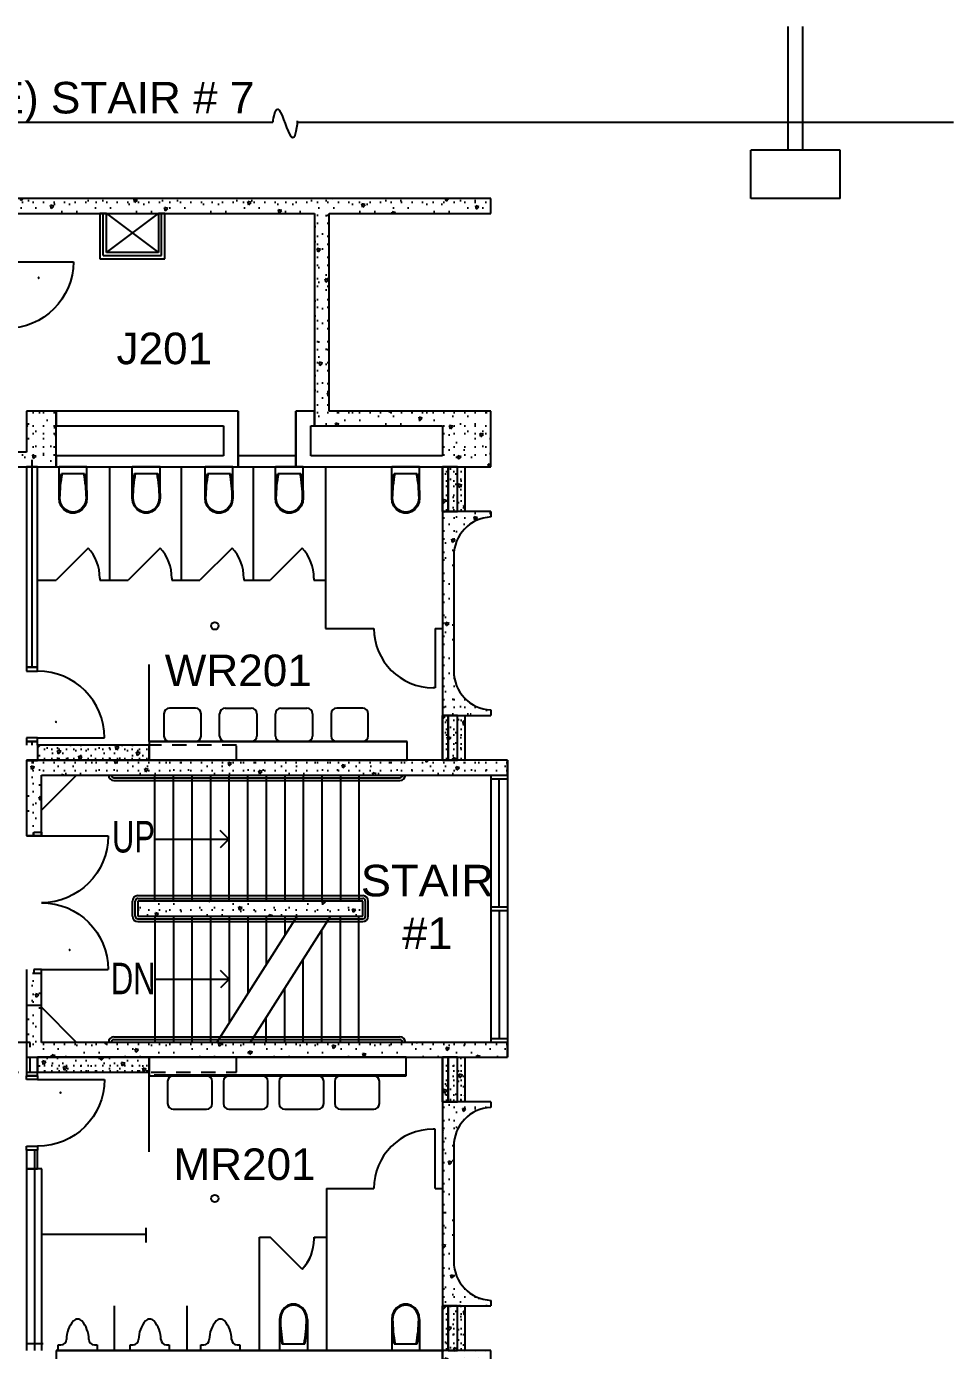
# Model space of a CAD drawing. Header units: inches. Extents: x -627 to 1777, y -408 to 1369.
# Drawn here: x 1278 to 1777, y 655 to 1369 of the extents above; entities that cross this region are included whole.
import ezdxf
from ezdxf.enums import TextEntityAlignment as Align

# ---------------------------------------------------------------- set-up
doc = ezdxf.new("R2010")
doc.units = ezdxf.units.IN
doc.header["$MEASUREMENT"] = 0
doc.linetypes.add('DASHED 2', pattern=[13.44, 7.68, -5.76])
doc.linetypes.add('HIDDEN', pattern=[5.76, 2.88, -2.88])
for name, color, linetype in [('A-DOOR', 4, 'Continuous'), ('A-DOOR-RPLC', 7, 'Continuous'), ('A-FILL-PATT', 1, 'Continuous'), ('A-FLOR-HRAL', 4, 'Continuous'), ('A-FLOR-STRS', 4, 'Continuous'), ('A-FLOR-TPTN-NEW', 7, 'Continuous'), ('A-PFLR-NOTE', 3, 'Continuous'), ('A-ROOF-OTLN', 6, 'Continuous'), ('A-WALL', 5, 'Continuous'), ('ArchiCAD', 7, 'Continuous'), ('P-PFIXT-NEW', 7, 'Continuous'), ('P-SANR-EQPM', 5, 'Continuous'), ('Window-Door Markers', 7, 'Continuous')]:
    doc.layers.add(name, color=color, linetype=linetype)
doc.layers.get('Window-Door Markers').off()
doc.styles.add('Arial', font='arial.ttf')
doc.styles.add('GENERATED_STYLE_10', font='swissc.ttf', dxfattribs={"width": 1.25})
doc.styles.add('GENERATED_STYLE_11', font='arial.ttf', dxfattribs={"width": 0.7})
doc.styles.add('GENERATED_STYLE_9', font='cour.ttf')
doc.linetypes.add('1 HR RATED', pattern='A,0,[2,BI-21.Shx,S=0.091429,R=0,X=0,Y=0],-14.4,0', length=14.4)
doc.linetypes.add('2 HR RATED', pattern='A,0,[1,BI-21.Shx,S=0.091429,R=0,X=0,Y=0],-14.4,0', length=14.4)
pattern_1 = [(45, (0, 0), (-14.4655, 14.4655), [1.9685, -9.84252]), (45, (-3.057, 11.409), (-14.4655, 14.4655), [1.9685, -9.84252]), (105, (0, 0), (19.76023, 5.29474), [1.9685, -9.84252]), (105, (8.352, 8.352), (19.76023, 5.29474), [1.9685, -9.84252]), (165, (1.392, 1.392), (5.29474, 19.76023), [1.9685, -9.84252]), (165, (9.744, 9.744), (5.29474, 19.76023), [1.9685, -9.84252]), (45, (-1.392, 1.392), (-2.783885, 2.783885), [0, -3.937008, 0, -5.905512]), (90, (-3e-16, 2.784), (-3.937008, 0), [0, -2.952756, 0, -4.92126])]
pattern_2 = [(45, (0, 0), (-20.8303, 20.8303), [1.84252, -15.16535]), (45, (-4.402, 16.428), (-20.8303, 20.8303), [1.84252, -15.16535]), (105, (0, 0), (28.45473, 7.6244), [1.84252, -15.16535]), (105, (12.026, 12.026), (28.45473, 7.6244), [1.84252, -15.16535]), (165, (1.303, 1.303), (7.6244, 28.45473), [1.84252, -15.16535]), (165, (13.33, 13.33), (7.6244, 28.45473), [1.84252, -15.16535]), (45, (-2.0044, 2.0044), (-4.008794, 4.008794), [0, -5.669291, 0, -8.503937]), (90, (-3e-16, 4.009), (-5.669291, 0), [0, -4.251969, 0, -7.086614])]

# ---------------------------------------------------------------- blocks, each defined once
blk = doc.blocks.new('D1 Metal_237')
at = {"color": 0, "linetype": 'ByBlock'}
for p, q in [((18, 0), (18, 36)), ((-18, 0), (-20, 0)), ((-20, 0), (-20, -5.25)), ((-18, -5.25), (-18, 0)), ((20, 0), (18, 0)), ((18, 0), (18, -5.25)), ((20, -5.25), (20, 0)), ((-20, -5.25), (-18, -5.25)), ((18, -5.25), (20, -5.25))]:
    blk.add_line(p, q, dxfattribs=at)
blk.add_arc((18, 0), 36, 90, 180, dxfattribs=at)
blk = doc.blocks.new('Door Marker_NCS_405')
at = {"layer": 'ArchiCAD', "color": 0, "linetype": 'Continuous'}
for start, end in [(0, 180), (180, 0)]:
    blk.add_arc((9.27, -22.55), 0.189, start, end, dxfattribs=at)
at = {"layer": 'ArchiCAD', "color": 0, "style": 'GENERATED_STYLE_9'}
blk.add_attdef('', text='', height=0.18, dxfattribs=at).set_placement((0, 0), align=Align.TOP_LEFT)
blk = doc.blocks.new('WC 1 Symb_1073')
at = {"layer": 'P-PFIXT-NEW', "color": 0, "linetype": 'ByBlock'}
for p, q in [((0, 0), (0, 15)), ((16.8, 15), (0, 15)), ((3.67, 13.71), (3.67, 1.29)), ((16.8, 0), (0, 0))]:
    blk.add_line(p, q, dxfattribs=at)
for points in [[(16.8, 15), (15.15, 14.96), (13.49, 14.89), (11.85, 14.78), (10.2, 14.64), (8.56, 14.46), (6.92, 14.24), (5.29, 13.99), (3.67, 13.71)], [(16.81, 14.51), (15.15, 14.47), (13.5, 14.4), (11.85, 14.29), (10.2, 14.15), (8.56, 13.96), (6.92, 13.75), (5.29, 13.5), (3.67, 13.21)], [(16.68, 0.49), (19.07, 0.8), (21.23, 1.78), (22.95, 3.32), (24.07, 5.27), (24.47, 7.45), (24.11, 9.63), (23.02, 11.6), (21.32, 13.16), (19.18, 14.17), (16.8, 14.51)], [(16.8, 0), (19.11, 0.3), (21.23, 1.19), (23, 2.59), (24.26, 4.38), (24.92, 6.43), (24.92, 8.57), (24.26, 10.62), (23, 12.41), (21.23, 13.81), (19.11, 14.7), (16.8, 15)], [(3.67, 1.79), (5.29, 1.5), (6.92, 1.25), (8.56, 1.04), (10.2, 0.85), (11.85, 0.71), (13.5, 0.6), (15.15, 0.53), (16.81, 0.49)], [(3.67, 1.29), (5.29, 1.01), (6.92, 0.76), (8.56, 0.54), (10.2, 0.36), (11.85, 0.22), (13.49, 0.11), (15.15, 0.04), (16.8, 0)]]:
    blk.add_lwpolyline(points, dxfattribs=at)
blk = doc.blocks.new('WC 1 Symb_1080')
at = {"layer": 'P-PFIXT-NEW', "color": 0, "linetype": 'ByBlock'}
for p, q in [((0, 0), (0, 15)), ((16.8, 15), (0, 15)), ((3.67, 13.71), (3.67, 1.29)), ((16.8, 0), (0, 0))]:
    blk.add_line(p, q, dxfattribs=at)
for points in [[(16.8, 15), (15.15, 14.96), (13.49, 14.89), (11.85, 14.78), (10.2, 14.64), (8.56, 14.46), (6.92, 14.24), (5.29, 13.99), (3.67, 13.71)], [(16.81, 14.51), (15.15, 14.47), (13.5, 14.4), (11.85, 14.29), (10.2, 14.15), (8.56, 13.96), (6.92, 13.75), (5.29, 13.5), (3.67, 13.21)], [(16.68, 0.49), (19.07, 0.8), (21.23, 1.78), (22.95, 3.32), (24.07, 5.27), (24.47, 7.45), (24.11, 9.63), (23.02, 11.6), (21.32, 13.16), (19.18, 14.17), (16.8, 14.51)], [(16.8, 0), (19.11, 0.3), (21.23, 1.19), (23, 2.59), (24.26, 4.38), (24.92, 6.43), (24.92, 8.57), (24.26, 10.62), (23, 12.41), (21.23, 13.81), (19.11, 14.7), (16.8, 15)], [(3.67, 1.79), (5.29, 1.5), (6.92, 1.25), (8.56, 1.04), (10.2, 0.85), (11.85, 0.71), (13.5, 0.6), (15.15, 0.53), (16.81, 0.49)], [(3.67, 1.29), (5.29, 1.01), (6.92, 0.76), (8.56, 0.54), (10.2, 0.36), (11.85, 0.22), (13.49, 0.11), (15.15, 0.04), (16.8, 0)]]:
    blk.add_lwpolyline(points, dxfattribs=at)
blk = doc.blocks.new('D2 Metal_285')
at = {"color": 0, "linetype": 'ByBlock'}
for p, q in [((-36, 0), (-36, 36)), ((36, 0), (36, 36)), ((-38, 0), (-36, 0)), ((-38, -4), (-38, 0)), ((-36, 0), (-36, -4)), ((38, 0), (36, 0)), ((36, 0), (36, -4)), ((38, -4), (38, 0)), ((-36, -4), (-38, -4)), ((36, -4), (38, -4))]:
    blk.add_line(p, q, dxfattribs=at)
for centre, start, end in [((-36, 0), 0, 90), ((36, 0), 90, 180)]:
    blk.add_arc(centre, 36, start, end, dxfattribs=at)
blk = doc.blocks.new('Door Marker_NCS_310')
at = {"layer": 'ArchiCAD', "color": 0, "linetype": 'Continuous'}
for start, end in [(0, 180), (180, 0)]:
    blk.add_arc((-25.42, -23.21), 0.189, start, end, dxfattribs=at)
at = {"layer": 'ArchiCAD', "color": 0, "style": 'GENERATED_STYLE_9'}
blk.add_attdef('', text='', height=0.18, dxfattribs=at).set_placement((0, 0), align=Align.TOP_LEFT)
blk = doc.blocks.new('D1 Metal_386')
at = {"color": 0, "linetype": 'ByBlock'}
for p, q in [((18, 0), (18, 36)), ((-18, 0), (-20, 0)), ((-20, 0), (-20, -6)), ((-18, -6), (-18, 0)), ((20, 0), (18, 0)), ((18, 0), (18, -6)), ((20, -6), (20, 0)), ((-20, -6), (-18, -6)), ((18, -6), (20, -6))]:
    blk.add_line(p, q, dxfattribs=at)
blk.add_arc((18, 0), 36, 90, 180, dxfattribs=at)
blk = doc.blocks.new('Door Marker_NCS_1140')
at = {"layer": 'ArchiCAD', "color": 0, "linetype": 'Continuous'}
for start, end in [(0, 180), (180, 0)]:
    blk.add_arc((-9.45, -15.86), 0.189, start, end, dxfattribs=at)
at = {"layer": 'ArchiCAD', "color": 0, "style": 'GENERATED_STYLE_9'}
blk.add_attdef('', text='', height=0.18, dxfattribs=at).set_placement((0, 0), align=Align.TOP_LEFT)
blk = doc.blocks.new('D1 Metal_387')
at = {"color": 0, "linetype": 'ByBlock'}
for p, q in [((18, 0), (18, 36)), ((-18, 0), (-20, 0)), ((-20, 0), (-20, -6)), ((-18, -6), (-18, 0)), ((20, 0), (18, 0)), ((18, 0), (18, -6)), ((20, -6), (20, 0)), ((-20, -6), (-18, -6)), ((18, -6), (20, -6))]:
    blk.add_line(p, q, dxfattribs=at)
blk.add_arc((18, 0), 36, 90, 180, dxfattribs=at)
blk = doc.blocks.new('Door Marker_NCS_1141')
at = {"layer": 'ArchiCAD', "color": 0, "linetype": 'Continuous'}
for start, end in [(0, 180), (180, 0)]:
    blk.add_arc((-10.89, 12.34), 0.189, start, end, dxfattribs=at)
at = {"layer": 'ArchiCAD', "color": 0, "style": 'GENERATED_STYLE_9'}
blk.add_attdef('', text='', height=0.18, dxfattribs=at).set_placement((0, 0), align=Align.TOP_LEFT)

msp = doc.modelspace()

# ---------------------------------------------------------------- hatches: boundary and pattern name
at = {"layer": 'A-FILL-PATT'}
h = msp.add_hatch(dxfattribs=at)
h.set_pattern_fill('LIGHTWEIGHT_CONCRETE', color=256, style=0, pattern_type=2)
h.set_pattern_definition(pattern_2)
h.paths.add_polyline_path([(1225.75, 1275.84), (1225.75, 1267.84), (1527.75, 1267.84), (1527.75, 1275.84)], flags=0)
h = msp.add_hatch(dxfattribs=at)
h.set_pattern_fill('LIGHTWEIGHT_CONCRETE', color=256, style=0, pattern_type=2)
h.set_pattern_definition(pattern_2)
h.paths.add_polyline_path([(1432.75, 1267.84), (1432.75, 1153.34), (1440.75, 1161.34), (1440.75, 1267.84)], flags=0)
h = msp.add_hatch(dxfattribs=at)
h.set_pattern_fill('LIGHTWEIGHT_CONCRETE', color=256, style=0, pattern_type=2)
h.set_pattern_definition(pattern_2)
h.paths.add_polyline_path([(1293.75, 1131.28), (1293.75, 1161.34), (1277.75, 1161.34), (1277.75, 1139.28)], flags=0)
h = msp.add_hatch(dxfattribs=at)
h.set_pattern_fill('LIGHTWEIGHT_CONCRETE', color=256, style=0, pattern_type=2)
h.set_pattern_definition(pattern_2)
h.paths.add_polyline_path([(1432.75, 1153.34), (1501.75, 1153.34), (1527.75, 1161.34), (1440.75, 1161.34)], flags=0)
h = msp.add_hatch(dxfattribs=at)
h.set_pattern_fill('LIGHTWEIGHT_CONCRETE', color=256, style=0, pattern_type=2)
h.set_pattern_definition(pattern_2)
h.paths.add_polyline_path([(1501.75, 1153.34), (1501.75, 1137.34), (1527.75, 1131.34), (1527.75, 1161.34)], flags=0)
h = msp.add_hatch(dxfattribs=at)
h.set_pattern_fill('LIGHTWEIGHT_CONCRETE', color=256, style=0, pattern_type=2)
h.set_pattern_definition(pattern_2)
h.paths.add_polyline_path([(1261.74, 1131.28), (1293.75, 1131.28), (1277.75, 1139.28), (1261.74, 1139.28)], flags=0)
h = msp.add_hatch(dxfattribs=at)
h.set_pattern_fill('STRUCTURAL_CONCRETE', color=256, style=0, pattern_type=2)
h.set_pattern_definition(pattern_1)
h.paths.add_polyline_path([(1513.75, 1131.34), (1513.75, 1107.34), (1501.75, 1107.34), (1501.75, 1131.34)], flags=0)
h = msp.add_hatch(dxfattribs=at)
h.set_pattern_fill('LIGHTWEIGHT_CONCRETE', color=256, style=0, pattern_type=2)
h.set_pattern_definition(pattern_2)
h.paths.add_polyline_path([(1507.75, 1083.34), (1507.75, 1021.34, 0.400329), (1527.75, 1000.37), (1527.75, 998.05), (1501.75, 998.05), (1501.75, 1107.34), (1527.75, 1107.34), (1527.75, 1104.32, 0.400329)], flags=0)
h = msp.add_hatch(dxfattribs=at)
h.set_pattern_fill('STRUCTURAL_CONCRETE', color=256, style=0, pattern_type=2)
h.set_pattern_definition(pattern_1)
h.paths.add_polyline_path([(1513.75, 997.34), (1513.75, 973.34), (1501.75, 973.34), (1501.75, 997.34)], flags=0)
h = msp.add_hatch(dxfattribs=at)
h.set_pattern_fill('STRUCTURAL_CONCRETE', color=256, style=0, pattern_type=2)
h.set_pattern_definition(pattern_1)
h.paths.add_polyline_path([(1283.75, 973.34), (1343.75, 973.34), (1343.75, 981.34), (1283.75, 981.34)], flags=0)
h = msp.add_hatch(dxfattribs=at)
h.set_pattern_fill('LIGHTWEIGHT_CONCRETE', color=256, style=0, pattern_type=2)
h.set_pattern_definition(pattern_2)
h.paths.add_polyline_path([(1285.75, 932.54), (1285.75, 973.34), (1277.75, 973.34), (1277.75, 932.54)], flags=0)
h = msp.add_hatch(dxfattribs=at)
h.set_pattern_fill('LIGHTWEIGHT_CONCRETE', color=256, style=0, pattern_type=2)
h.set_pattern_definition(pattern_2)
h.paths.add_polyline_path([(1285.75, 965.34), (1536.75, 965.34), (1536.75, 973.34), (1285.75, 973.34)], flags=0)
h = msp.add_hatch(dxfattribs=at)
h.set_pattern_fill('LIGHTWEIGHT_CONCRETE', color=256, style=0, pattern_type=2)
h.set_pattern_definition(pattern_2)
h.paths.add_polyline_path([(1337.75, 889.34), (1458.75, 889.34), (1458.75, 897.34), (1337.75, 897.34)], flags=0)
h = msp.add_hatch(dxfattribs=at)
h.set_pattern_fill('LIGHTWEIGHT_CONCRETE', color=256, style=0, pattern_type=2)
h.set_pattern_definition(pattern_2)
h.paths.add_polyline_path([(1277.75, 860.54), (1277.75, 813.34), (1285.75, 821.34), (1285.75, 860.54)], flags=0)
h = msp.add_hatch(dxfattribs=at)
h.set_pattern_fill('LIGHTWEIGHT_CONCRETE', color=256, style=0, pattern_type=2)
h.set_pattern_definition(pattern_2)
h.paths.add_polyline_path([(1277.75, 813.34), (1536.75, 813.34), (1536.75, 821.34), (1285.75, 821.34)], flags=0)
h = msp.add_hatch(dxfattribs=at)
h.set_pattern_fill('STRUCTURAL_CONCRETE', color=256, style=0, pattern_type=2)
h.set_pattern_definition(pattern_1)
h.paths.add_polyline_path([(1283.75, 805.34), (1343.75, 805.34), (1343.75, 813.34), (1283.75, 813.34)], flags=0)
h = msp.add_hatch(dxfattribs=at)
h.set_pattern_fill('STRUCTURAL_CONCRETE', color=256, style=0, pattern_type=2)
h.set_pattern_definition(pattern_1)
h.paths.add_polyline_path([(1513.75, 813.34), (1513.75, 789.34), (1501.75, 789.34), (1501.75, 813.34)], flags=0)
h = msp.add_hatch(dxfattribs=at)
h.set_pattern_fill('LIGHTWEIGHT_CONCRETE', color=256, style=0, pattern_type=2)
h.set_pattern_definition(pattern_2)
h.paths.add_polyline_path([(1507.75, 765.34), (1507.75, 703.34, 0.400329), (1527.75, 682.37), (1527.75, 679.34), (1501.75, 679.34), (1501.75, 789.34), (1527.75, 789.34), (1527.75, 786.32, 0.400329)], flags=0)
h = msp.add_hatch(dxfattribs=at)
h.set_pattern_fill('STRUCTURAL_CONCRETE', color=256, style=0, pattern_type=2)
h.set_pattern_definition(pattern_1)
h.paths.add_polyline_path([(1513.75, 679.34), (1513.75, 655.34), (1501.75, 655.34), (1501.75, 679.34)], flags=0)
h = msp.add_hatch(dxfattribs=at)
h.set_pattern_fill('LIGHTWEIGHT_CONCRETE', color=256, style=0, pattern_type=2)
h.set_pattern_definition(pattern_2)
h.paths.add_polyline_path([(1501.75, 655.34), (1501.75, 633.34), (1527.75, 625.34), (1527.75, 655.34)], flags=0)

# ---------------------------------------------------------------- linework, layer by layer
at = {"linetype": 'Continuous'}
for p, q in [((1687.75, 1301.84), (1687.75, 1368.52)), ((1695.75, 1301.84), (1695.75, 1368.52)), ((1020.96, 1317.05), (1410.45, 1317.05)), ((1423.73, 1317.05), (1776.84, 1317.05)), ((1715.75, 1301.84), (1667.75, 1301.84)), ((1667.75, 1275.84), (1667.75, 1301.84)), ((1715.75, 1275.84), (1715.75, 1301.84)), ((1715.75, 1275.84), (1667.75, 1275.84))]:
    msp.add_line(p, q, dxfattribs=at)
msp.add_open_spline([(1410.45, 1317.05), (1410.45, 1317.05), (1410.66, 1318.77), (1411.03, 1320.47), (1414.33, 1335.54), (1419.62, 1297.08), (1422.96, 1312.19), (1423.55, 1314.88), (1423.73, 1317.63), (1423.73, 1317.63)], degree=3, knots=[0, 0, 0, 0, 1, 1, 1, 2, 2, 2, 3, 3, 3, 3], dxfattribs=at)
at = {"layer": 'A-DOOR-RPLC', "linetype": 'Continuous'}
msp.add_line((1283.75, 803.34), (1277.75, 803.34), dxfattribs=at)
at = {"layer": 'A-FILL-PATT', "linetype": '2 HR RATED'}
for p, q in [((1319, 1245.09), (1319, 1267.84)), ((1350.5, 1245.09), (1350.5, 1267.84)), ((1319, 1245.09), (1350.5, 1245.09))]:
    msp.add_line(p, q, dxfattribs=at)
at = {"layer": 'A-FILL-PATT', "linetype": '1 HR RATED'}
for p, q in [((1280.75, 1023.34), (1280.75, 1135.15)), ((1280.75, 981.34), (1280.75, 983.34)), ((1282.25, 655.34), (1282.25, 763.34)), ((1277.75, 659.19), (1286.75, 659.19))]:
    msp.add_line(p, q, dxfattribs=at)
at = {"layer": 'A-FLOR-HRAL', "linetype": 'Continuous'}
for p, q in [((1324.84, 963.84), (1478.75, 963.84)), ((1324.84, 962.34), (1478.75, 962.34)), ((1337.75, 900.35), (1458.75, 900.35)), ((1337.75, 898.85), (1458.75, 898.85)), ((1334.75, 889.35), (1334.75, 897.35)), ((1336.25, 889.35), (1336.25, 897.35)), ((1460.25, 889.35), (1460.25, 897.35)), ((1461.75, 889.35), (1461.75, 897.35)), ((1337.75, 887.85), (1458.75, 887.85)), ((1337.75, 886.35), (1458.75, 886.35)), ((1324.84, 824.34), (1478.75, 824.34)), ((1324.84, 822.84), (1478.75, 822.84))]:
    msp.add_line(p, q, dxfattribs=at)
for centre, radius, start, end in [((1324.84, 965.35), 3, 180, 270), ((1324.84, 965.35), 1.5, 180, 270), ((1478.75, 965.35), 3, 270, 0), ((1478.75, 965.35), 1.5, 270, 0), ((1337.75, 897.35), 3, 90, 180), ((1337.75, 897.35), 1.5, 90, 180), ((1458.75, 897.35), 3, 0, 90), ((1458.75, 897.35), 1.5, 0, 90), ((1337.75, 889.35), 3, 180, 270), ((1337.75, 889.35), 1.5, 180, 270), ((1458.75, 889.35), 1.5, 270, 0), ((1458.75, 889.35), 3, 270, 0), ((1324.84, 821.34), 3, 90, 180), ((1324.84, 821.34), 1.5, 90, 180), ((1478.75, 821.34), 3, 0, 90), ((1478.75, 821.34), 1.5, 0, 90)]:
    msp.add_arc(centre, radius, start, end, dxfattribs=at)
at = {"layer": 'A-FLOR-STRS', "linetype": 'Continuous'}
for p, q in [((1346.75, 965.34), (1346.75, 897.34)), ((1356.75, 965.34), (1356.75, 897.34)), ((1366.75, 965.34), (1366.75, 897.34)), ((1376.75, 965.34), (1376.75, 897.34)), ((1386.75, 965.34), (1386.75, 897.34)), ((1396.75, 965.34), (1396.75, 897.34)), ((1406.75, 965.34), (1406.75, 897.34)), ((1416.75, 965.34), (1416.75, 897.34)), ((1426.75, 965.34), (1426.75, 897.34)), ((1436.75, 965.34), (1436.75, 897.34)), ((1446.75, 965.34), (1446.75, 897.34)), ((1456.75, 965.34), (1456.75, 897.34)), ((1346.84, 889.34), (1346.84, 821.34)), ((1356.84, 889.34), (1356.84, 821.34)), ((1366.84, 889.34), (1366.84, 821.34)), ((1376.84, 889.34), (1376.84, 821.34)), ((1380.2, 821.34), (1423.48, 889.34)), ((1386.84, 889.34), (1386.84, 831.77)), ((1396.84, 889.34), (1396.84, 847.49)), ((1441.48, 889.34), (1398.2, 821.34)), ((1406.84, 889.34), (1406.84, 863.2)), ((1416.84, 889.34), (1416.84, 878.92)), ((1446.75, 821.34), (1446.75, 889.34)), ((1456.75, 821.34), (1456.75, 889.34)), ((1436.75, 821.34), (1436.75, 881.92)), ((1426.75, 821.34), (1426.75, 866.2)), ((1416.75, 821.34), (1416.75, 850.49)), ((1406.75, 821.34), (1406.75, 834.77))]:
    msp.add_line(p, q, dxfattribs=at)
at = {"layer": 'A-FLOR-TPTN-NEW', "linetype": 'Continuous'}
for p, q in [((1343.75, 983.34), (1482.75, 983.34)), ((1293.75, 655.34), (1501.75, 655.34)), ((1293.75, 655.34), (1501.75, 655.34))]:
    msp.add_line(p, q, dxfattribs=at)
at = {"layer": 'A-PFLR-NOTE', "linetype": 'Continuous'}
for p, q in [((1386.75, 930.84), (1382.08, 935.51)), ((1346.75, 930.84), (1386.75, 930.84)), ((1386.75, 930.84), (1382.08, 926.18)), ((1386.84, 855.34), (1382.17, 860.01)), ((1346.75, 855.34), (1386.84, 855.34)), ((1386.84, 855.34), (1382.17, 850.68))]:
    msp.add_line(p, q, dxfattribs=at)
at = {"layer": 'A-ROOF-OTLN', "linetype": 'DASHED 2'}
for p, q in [((1279.75, 821.34), (1171.75, 821.34)), ((1171.75, 805.34), (1279.75, 805.34))]:
    msp.add_line(p, q, dxfattribs=at)
at = {"layer": 'A-WALL', "linetype": 'Continuous'}
for p, q in [((1527.75, 1275.84), (1225.75, 1275.84)), ((1527.75, 1267.84), (1527.75, 1275.84)), ((1225.75, 1267.84), (1432.75, 1267.84)), ((1317.25, 1267.84), (1317.25, 1243.34)), ((1320.75, 1267.84), (1317.25, 1267.84)), ((1320.75, 1246.84), (1320.75, 1267.84)), ((1320.75, 1246.84), (1348.75, 1267.84)), ((1320.75, 1267.84), (1348.75, 1246.84)), ((1352.25, 1267.84), (1348.75, 1267.84)), ((1348.75, 1267.84), (1348.75, 1246.84)), ((1352.25, 1243.34), (1352.25, 1267.84)), ((1432.75, 1267.84), (1432.75, 1153.34)), ((1440.75, 1161.34), (1440.75, 1267.84)), ((1440.75, 1267.84), (1527.75, 1267.84)), ((1317.25, 1243.34), (1352.25, 1243.34)), ((1348.75, 1246.84), (1320.75, 1246.84)), ((1293.75, 1161.34), (1277.75, 1161.34)), ((1277.75, 1161.34), (1277.75, 1139.28)), ((1293.75, 1131.28), (1293.75, 1161.34)), ((1383.75, 1161.34), (1293.75, 1161.34)), ((1293.75, 1161.34), (1293.75, 1153.34)), ((1391.75, 1161.34), (1383.75, 1161.34)), ((1391.75, 1131.34), (1391.75, 1161.34)), ((1391.75, 1161.34), (1391.75, 1131.34)), ((1422.75, 1161.34), (1422.75, 1131.34)), ((1422.75, 1131.34), (1422.75, 1161.34)), ((1432.75, 1161.34), (1422.75, 1161.34)), ((1432.75, 1153.34), (1432.75, 1161.34)), ((1527.75, 1161.34), (1440.75, 1161.34)), ((1527.75, 1131.34), (1527.75, 1161.34)), ((1293.75, 1153.34), (1383.75, 1153.34)), ((1383.75, 1153.34), (1383.75, 1137.34)), ((1430.75, 1137.34), (1430.75, 1153.34)), ((1430.75, 1153.34), (1432.75, 1153.34)), ((1432.75, 1153.34), (1501.75, 1153.34)), ((1501.75, 1153.34), (1501.75, 1137.34)), ((1277.75, 1139.28), (1261.74, 1139.28)), ((1383.75, 1137.34), (1293.75, 1137.34)), ((1293.75, 1137.34), (1293.75, 1131.34)), ((1422.75, 1137.34), (1391.75, 1137.34)), ((1391.75, 1137.34), (1391.75, 1131.34)), ((1422.75, 1131.34), (1422.75, 1137.34)), ((1481.6, 1137.34), (1430.75, 1137.34)), ((1501.75, 1137.34), (1481.6, 1137.34)), ((1261.74, 1131.28), (1293.75, 1131.28)), ((1283.75, 1131.34), (1277.75, 1131.34)), ((1277.75, 1131.34), (1277.75, 1023.34)), ((1283.75, 1131.34), (1501.75, 1131.34)), ((1283.75, 1023.34), (1283.75, 1131.34)), ((1293.75, 1131.34), (1391.75, 1131.34)), ((1391.75, 1131.34), (1422.75, 1131.34)), ((1422.75, 1131.34), (1481.6, 1131.34)), ((1481.6, 1131.34), (1527.75, 1131.34)), ((1504.75, 1131.34), (1501.75, 1131.34)), ((1501.75, 1131.34), (1501.75, 1107.34)), ((1504.75, 1107.34), (1504.75, 1131.34)), ((1509.75, 1131.34), (1504.75, 1131.34)), ((1504.75, 1131.34), (1504.75, 1107.34)), ((1509.75, 1107.34), (1509.75, 1131.34)), ((1501.75, 1107.34), (1501.75, 997.34)), ((1501.75, 1107.34), (1504.75, 1107.34)), ((1527.75, 1107.34), (1501.75, 1107.34)), ((1504.75, 1107.34), (1509.75, 1107.34)), ((1527.75, 1107.34), (1527.75, 1104.32)), ((1507.75, 1083.34), (1507.75, 1021.34)), ((1277.75, 1023.34), (1283.75, 1023.34)), ((1527.75, 1000.37), (1527.75, 997.34)), ((1504.75, 997.34), (1501.75, 997.34)), ((1501.75, 997.34), (1501.75, 973.34)), ((1501.75, 997.34), (1527.75, 997.34)), ((1504.75, 973.34), (1504.75, 997.34)), ((1509.75, 997.34), (1504.75, 997.34)), ((1504.75, 997.34), (1504.75, 973.34)), ((1509.75, 973.34), (1509.75, 997.34)), ((1283.75, 983.34), (1277.75, 983.34)), ((1277.75, 983.34), (1277.75, 981.34)), ((1283.75, 981.34), (1283.75, 983.34)), ((1482.75, 983.34), (1343.75, 983.34)), ((1343.75, 983.34), (1343.75, 973.34)), ((1482.75, 973.34), (1482.75, 983.34)), ((1277.75, 973.34), (1277.75, 973.08)), ((1285.75, 973.34), (1277.75, 973.34)), ((1277.75, 973.34), (1277.75, 932.54)), ((1277.75, 973.08), (1283.75, 973.08)), ((1283.75, 973.08), (1283.75, 973.34)), ((1536.75, 973.34), (1285.75, 973.34)), ((1343.75, 973.34), (1482.75, 973.34)), ((1501.75, 973.34), (1504.75, 973.34)), ((1504.75, 973.34), (1509.75, 973.34)), ((1536.75, 973.34), (1536.75, 813.34)), ((1536.75, 965.34), (1536.75, 973.34)), ((1285.75, 932.54), (1285.75, 965.34)), ((1285.75, 965.34), (1536.75, 965.34)), ((1285.75, 946.34), (1304.75, 965.34)), ((1527.75, 965.34), (1527.75, 821.34)), ((1527.75, 963.34), (1536.75, 963.34)), ((1532.25, 894.34), (1532.25, 963.34)), ((1277.75, 932.54), (1285.75, 932.54)), ((1285.75, 932.54), (1277.75, 932.54)), ((1458.75, 897.34), (1337.75, 897.34)), ((1337.75, 897.34), (1337.75, 889.34)), ((1458.75, 889.34), (1458.75, 897.34)), ((1527.75, 894.34), (1536.75, 894.34)), ((1527.75, 892.34), (1536.75, 892.34)), ((1532.25, 892.34), (1532.25, 823.34)), ((1337.75, 889.34), (1458.75, 889.34)), ((1277.75, 860.54), (1277.75, 813.34)), ((1277.75, 860.54), (1277.75, 841.34)), ((1285.75, 821.34), (1285.75, 860.54)), ((1285.75, 841.34), (1285.75, 860.54)), ((1277.75, 841.34), (1285.75, 841.34)), ((1285.75, 840.34), (1304.75, 821.34)), ((1536.75, 821.34), (1285.75, 821.34)), ((1527.75, 823.34), (1536.75, 823.34)), ((1536.75, 813.34), (1536.75, 821.34)), ((1277.75, 813.34), (1536.75, 813.34)), ((1277.75, 813.34), (1277.75, 805.34)), ((1283.75, 805.34), (1283.75, 813.34)), ((1482.25, 813.34), (1343.75, 813.34)), ((1343.75, 813.34), (1343.75, 803.34)), ((1482.25, 803.34), (1482.25, 813.34)), ((1501.75, 813.34), (1501.75, 789.34)), ((1504.75, 813.34), (1501.75, 813.34)), ((1504.75, 789.34), (1504.75, 813.34)), ((1504.75, 813.34), (1504.75, 789.34)), ((1509.75, 813.34), (1504.75, 813.34)), ((1509.75, 789.34), (1509.75, 813.34)), ((1277.75, 805.34), (1277.75, 803.34)), ((1277.75, 803.34), (1283.75, 803.34)), ((1283.75, 803.34), (1283.75, 805.34)), ((1343.75, 803.34), (1482.25, 803.34)), ((1346.53, 803.84), (1482.25, 803.84)), ((1501.75, 789.34), (1501.75, 679.34)), ((1501.75, 789.34), (1504.75, 789.34)), ((1527.75, 789.34), (1501.75, 789.34)), ((1504.75, 789.34), (1509.75, 789.34)), ((1527.75, 789.34), (1527.75, 786.32)), ((1283.75, 763.34), (1277.75, 763.34)), ((1277.75, 763.34), (1277.75, 753.13)), ((1283.75, 753.13), (1283.75, 763.34)), ((1507.75, 765.34), (1507.75, 703.34)), ((1286, 753.13), (1277.75, 753.13)), ((1277.75, 753.13), (1277.75, 655.34)), ((1277.75, 753.13), (1283.75, 753.13)), ((1286, 655.34), (1286, 753.13)), ((1501.75, 679.34), (1501.75, 655.34)), ((1504.75, 679.34), (1501.75, 679.34)), ((1501.75, 679.34), (1527.75, 679.34)), ((1504.75, 655.34), (1504.75, 679.34)), ((1504.75, 679.34), (1504.75, 655.34)), ((1509.75, 679.34), (1504.75, 679.34)), ((1509.75, 655.34), (1509.75, 679.34)), ((1527.75, 682.37), (1527.75, 679.34)), ((1501.75, 655.34), (1293.75, 655.34)), ((1293.75, 655.34), (1293.75, 649.34)), ((1501.75, 655.34), (1501.75, 633.34)), ((1501.75, 649.34), (1501.75, 655.34)), ((1527.75, 655.34), (1504.75, 655.34)), ((1504.75, 655.34), (1509.75, 655.34)), ((1527.75, 625.34), (1527.75, 655.34))]:
    msp.add_line(p, q, dxfattribs=at)
at = {"layer": 'A-WALL', "linetype": 'DASHED 2'}
for p, q in [((1390.75, 981.34), (1283.75, 981.34)), ((1390.75, 973.34), (1390.75, 981.34)), ((1283.75, 973.34), (1390.75, 973.34)), ((1279.75, 805.34), (1279.75, 821.34)), ((1390.75, 813.34), (1283.75, 813.34)), ((1390.75, 805.34), (1390.75, 813.34)), ((1277.75, 805.34), (1390.75, 805.34))]:
    msp.add_line(p, q, dxfattribs=at)
at = {"layer": 'A-WALL', "linetype": 'Continuous'}
for points in [[(1513.75, 1131.34), (1513.75, 1107.34), (1501.75, 1107.34), (1501.75, 1131.34)], [(1513.75, 997.34), (1513.75, 973.34), (1501.75, 973.34), (1501.75, 997.34)], [(1283.75, 973.34), (1343.75, 973.34), (1343.75, 981.34), (1283.75, 981.34)], [(1283.75, 805.34), (1343.75, 805.34), (1343.75, 813.34), (1283.75, 813.34)], [(1513.75, 813.34), (1513.75, 789.34), (1501.75, 789.34), (1501.75, 813.34)], [(1513.75, 679.34), (1513.75, 655.34), (1501.75, 655.34), (1501.75, 679.34)]]:
    msp.add_lwpolyline(points, close=True, dxfattribs=at)
for centre, start, end in [((1528.75, 1083.34), 92.7294, 180), ((1528.75, 1021.34), 180, 267.2706), ((1528.75, 765.34), 92.7294, 180), ((1528.75, 703.34), 180, 267.2706)]:
    msp.add_arc(centre, 21, start, end, dxfattribs=at)
at = {"layer": 'P-PFIXT-NEW', "linetype": 'Continuous'}
for p, q in [((1354.75, 983.34), (1368.75, 983.34)), ((1398.75, 983.34), (1384.75, 983.34)), ((1428.75, 983.34), (1414.75, 983.34)), ((1444.75, 983.34), (1458.75, 983.34)), ((1374.75, 803.34), (1356.75, 803.34)), ((1404.75, 803.34), (1386.75, 803.34)), ((1434.75, 803.34), (1416.75, 803.34)), ((1464.75, 803.34), (1446.75, 803.34))]:
    msp.add_line(p, q, dxfattribs=at)
at = {"layer": 'P-SANR-EQPM', "linetype": 'Continuous'}
for p, q in [((1322.5, 1131.34), (1322.5, 1070.34)), ((1322.5, 1131.34), (1322.5, 1070.34)), ((1361.25, 1070.34), (1361.25, 1131.34)), ((1361.25, 1070.34), (1361.25, 1131.34)), ((1400, 1070.34), (1400, 1131.34)), ((1438.75, 1131.34), (1438.75, 1044.34)), ((1310.93, 1087.61), (1293.66, 1070.34)), ((1310.93, 1087.61), (1293.66, 1070.34)), ((1349.68, 1087.61), (1332.41, 1070.34)), ((1349.68, 1087.61), (1332.41, 1070.34)), ((1388.43, 1087.61), (1371.16, 1070.34)), ((1388.43, 1087.61), (1371.16, 1070.34)), ((1426.18, 1087.61), (1408.91, 1070.34)), ((1283.75, 1070.34), (1293.66, 1070.34)), ((1283.75, 1070.34), (1293.66, 1070.34)), ((1317.25, 1071.34), (1317.25, 1070.34)), ((1317.25, 1071.34), (1317.25, 1070.34)), ((1317.25, 1070.34), (1332.41, 1070.34)), ((1317.25, 1070.34), (1332.41, 1070.34)), ((1322.5, 1070.34), (1332.41, 1070.34)), ((1322.5, 1070.34), (1332.41, 1070.34)), ((1356, 1071.34), (1356, 1070.34)), ((1356, 1071.34), (1356, 1070.34)), ((1356, 1070.34), (1371.16, 1070.34)), ((1356, 1070.34), (1371.16, 1070.34)), ((1394.75, 1071.34), (1394.75, 1070.34)), ((1394.75, 1071.34), (1394.75, 1070.34)), ((1394.75, 1070.34), (1400, 1070.34)), ((1394.75, 1070.34), (1398.25, 1070.34)), ((1400, 1070.34), (1408.91, 1070.34)), ((1432.5, 1071.34), (1432.5, 1070.34)), ((1432.5, 1070.34), (1438.75, 1070.34)), ((1438.75, 1044.34), (1464.75, 1044.34)), ((1497.75, 1044.34), (1501.75, 1044.34)), ((1497.75, 1044.34), (1497.75, 1012.34)), ((1343.75, 983.34), (1343.75, 1024.84)), ((1497.75, 1012.34), (1496.75, 1012.34)), ((1368.75, 1001.34), (1354.75, 1001.34)), ((1384.75, 1001.34), (1398.75, 1001.34)), ((1414.75, 1001.34), (1428.75, 1001.34)), ((1458.75, 1001.34), (1444.75, 1001.34)), ((1351.75, 998.34), (1351.75, 986.34)), ((1371.75, 986.34), (1371.75, 998.34)), ((1381.75, 986.34), (1381.75, 998.34)), ((1401.75, 998.34), (1401.75, 986.34)), ((1411.75, 986.34), (1411.75, 998.34)), ((1431.75, 998.34), (1431.75, 986.34)), ((1441.75, 998.34), (1441.75, 986.34)), ((1461.75, 986.34), (1461.75, 998.34)), ((1343.75, 762.34), (1343.75, 813.34)), ((1343.75, 762.34), (1343.75, 803.84)), ((1353.75, 800.34), (1353.75, 788.34)), ((1377.75, 788.34), (1377.75, 800.34)), ((1383.75, 800.34), (1383.75, 788.34)), ((1407.75, 788.34), (1407.75, 800.34)), ((1413.75, 800.34), (1413.75, 788.34)), ((1437.75, 788.34), (1437.75, 800.34)), ((1443.75, 800.34), (1443.75, 788.34)), ((1467.75, 788.34), (1467.75, 800.34)), ((1356.75, 785.34), (1374.75, 785.34)), ((1386.75, 785.34), (1404.75, 785.34)), ((1416.75, 785.34), (1434.75, 785.34)), ((1446.75, 785.34), (1464.75, 785.34)), ((1497.75, 774.59), (1496.75, 774.59)), ((1497.75, 742.59), (1497.75, 774.59)), ((1439.25, 742.59), (1439.25, 655.34)), ((1439.25, 742.59), (1464.75, 742.59)), ((1497.75, 742.59), (1501.75, 742.59)), ((1342, 721.46), (1342, 713.46)), ((1286, 717.96), (1342, 717.96)), ((1403.25, 716.34), (1408.98, 716.34)), ((1403.25, 655.34), (1403.25, 716.34)), ((1426.24, 699.19), (1408.98, 716.45)), ((1426.24, 699.08), (1408.98, 716.34)), ((1432.57, 715.34), (1432.57, 716.34)), ((1432.57, 716.34), (1439.25, 716.34)), ((1325.08, 655.34), (1325.08, 679.34)), ((1364.17, 655.34), (1364.17, 679.34)), ((1294.79, 655.34), (1294.79, 658.34)), ((1294.79, 658.34), (1296.29, 658.34)), ((1314.29, 658.34), (1315.79, 658.34)), ((1315.79, 658.34), (1315.79, 655.34)), ((1333.61, 655.34), (1333.61, 658.34)), ((1333.61, 658.34), (1335.11, 658.34)), ((1353.11, 658.34), (1354.61, 658.34)), ((1354.61, 658.34), (1354.61, 655.34)), ((1371.67, 658.34), (1373.17, 658.34)), ((1371.67, 655.34), (1371.67, 658.34)), ((1391.17, 658.34), (1392.67, 658.34)), ((1392.67, 658.34), (1392.67, 655.34))]:
    msp.add_line(p, q, dxfattribs=at)
at = {"layer": 'P-SANR-EQPM', "linetype": 'HIDDEN'}
msp.add_line((1432.57, 716.45), (1432.57, 715.45), dxfattribs=at)
at = {"layer": 'P-SANR-EQPM', "linetype": 'Continuous'}
for centre in [(1379.15, 1045.64), (1379.15, 737.19)]:
    msp.add_circle(centre, 2, dxfattribs=at)
for centre, radius, start, end in [((1293.25, 1071.34), 24, 0, 42.61198), ((1293.25, 1071.34), 24, 0, 42.61198), ((1332, 1071.34), 24, 0, 42.61198), ((1332, 1071.34), 24, 0, 42.61198), ((1370.75, 1071.34), 24, 0, 42.61198), ((1370.75, 1071.34), 24, 0, 42.61198), ((1370.75, 1071.34), 24, 0, 42.61198), ((1370.75, 1071.34), 24, 0, 42.61198), ((1408.5, 1071.34), 24, 0, 42.61198), ((1408.5, 1071.34), 24, 0, 42.61198), ((1496.75, 1044.34), 32, 540, 630), ((1354.75, 998.34), 3, 450, 180), ((1368.75, 998.34), 3, 360, 450), ((1384.75, 998.34), 3, 90, 180), ((1398.75, 998.34), 3, 0, 90), ((1414.75, 998.34), 3, 90, 180), ((1428.75, 998.34), 3, 0, 90), ((1444.75, 998.34), 3, 450, 180), ((1458.75, 998.34), 3, 360, 450), ((1354.75, 986.34), 3, 180, 270), ((1368.75, 986.34), 3, 270, 360), ((1384.75, 986.34), 3, 180, 270), ((1398.75, 986.34), 3, 270, 0), ((1414.75, 986.34), 3, 180, 270), ((1428.75, 986.34), 3, 270, 0), ((1444.75, 986.34), 3, 180, 270), ((1458.75, 986.34), 3, 270, 360), ((1356.75, 800.34), 3, 90, 180), ((1374.75, 800.34), 3, 0, 90), ((1386.75, 800.34), 3, 90, 180), ((1404.75, 800.34), 3, 0, 90), ((1416.75, 800.34), 3, 90, 180), ((1434.75, 800.34), 3, 0, 90), ((1446.75, 800.34), 3, 90, 180), ((1464.75, 800.34), 3, 0, 90), ((1356.75, 788.34), 3, 180, 270), ((1374.75, 788.34), 3, 270, 0), ((1386.75, 788.34), 3, 180, 270), ((1404.75, 788.34), 3, 270, 0), ((1416.75, 788.34), 3, 180, 270), ((1434.75, 788.34), 3, 270, 0), ((1446.75, 788.34), 3, 180, 270), ((1464.75, 788.34), 3, 270, 0), ((1496.75, 742.59), 32, 90, 180), ((1408.57, 715.45), 24, 317.38802, 0), ((1408.57, 715.34), 24, 317.38802, 0), ((1314.29, 661.34), 15, 138.59038, 180), ((1305.29, 669.28), 3, 41.40962, 138.59038), ((1296.29, 661.34), 15, 0, 41.40962), ((1353.11, 661.34), 15, 138.59038, 180), ((1344.11, 669.28), 3, 41.40962, 138.59038), ((1335.11, 661.34), 15, 0, 41.40962), ((1391.17, 661.34), 15, 138.59038, 180), ((1382.17, 669.28), 3, 41.40962, 138.59038), ((1373.17, 661.34), 15, 0, 41.40962), ((1296.29, 661.34), 3, 270, 0), ((1314.29, 661.34), 3, 180, 270), ((1335.11, 661.34), 3, 270, 0), ((1353.11, 661.34), 3, 180, 270), ((1373.17, 661.34), 3, 270, 0), ((1391.17, 661.34), 3, 180, 270)]:
    msp.add_arc(centre, radius, start, end, dxfattribs=at)

# ---------------------------------------------------------------- block references
at = {"layer": 'A-DOOR', "linetype": 'Continuous', "xscale": -1}
for name, p, rotation in [('D1 Metal_237', (1266.99, 1223.84), 270), ('D2 Metal_285', (1285.75, 896.54), 269.9999999999998), ('D1 Metal_387', (1283.75, 783.34), 270)]:
    msp.add_blockref(name, p, dxfattribs=dict(at, rotation=rotation))
at = {"layer": 'A-DOOR', "linetype": 'Continuous', "rotation": 270}
msp.add_blockref('D1 Metal_386', (1283.75, 1003.34), dxfattribs=at)
at = {"layer": 'P-SANR-EQPM', "linetype": 'Continuous', "xscale": -1, "rotation": 90}
for p in [(1310.28, 1131.34), (1349.68, 1131.34), (1388.87, 1131.34), (1426.74, 1131.34), (1489.4, 1131.34)]:
    msp.add_blockref('WC 1 Symb_1080', p, dxfattribs=at)
at = {"layer": 'P-SANR-EQPM', "linetype": 'Continuous', "rotation": 90}
for p in [(1428.98, 655.34), (1489.39, 655.34)]:
    msp.add_blockref('WC 1 Symb_1073', p, dxfattribs=at)
at = {"layer": 'Window-Door Markers'}
for name, p, rotation in [('Door Marker_NCS_405', (1261.74, 1223.84), 90), ('Door Marker_NCS_1140', (1277.75, 1003.34), 90), ('Door Marker_NCS_310', (1277.75, 896.54), 90), ('Door Marker_NCS_1141', (1283.75, 783.34), 270)]:
    msp.add_blockref(name, p, dxfattribs=dict(at, rotation=rotation))

# ---------------------------------------------------------------- texts
at = {"layer": 'A-PFLR-NOTE', "char_height": 17}
for s, insert, attachment_point, style in [('(E) STAIR # 7', (1326.56, 1327.62), 5, 'Arial'), ('\\A1;{\\fArial|b0|i0|c0|p34;UP}', (1323.8, 931.98), 4, 'GENERATED_STYLE_11'), ('STAIR \\P#1', (1493.57, 894.29), 5, 'GENERATED_STYLE_10'), ('\\A1;{\\fArial|b0|i0|c0|p34;DN}', (1323.22, 855.75), 4, 'GENERATED_STYLE_11')]:
    msp.add_mtext(s, dxfattribs=dict(at, insert=insert, attachment_point=attachment_point, style=style))
at = {"layer": 'A-PFLR-NOTE', "char_height": 17, "attachment_point": 5, "style": 'Arial'}
for s, insert, line_spacing_factor in [('J201', (1351.95, 1195), 0.9215), ('WR201', (1391.78, 1021.58), 0.919252), ('MR201', (1395.15, 755.56), 0.930036)]:
    msp.add_mtext(s, dxfattribs=dict(at, insert=insert, line_spacing_factor=line_spacing_factor))

doc.saveas('drawing.dxf')
